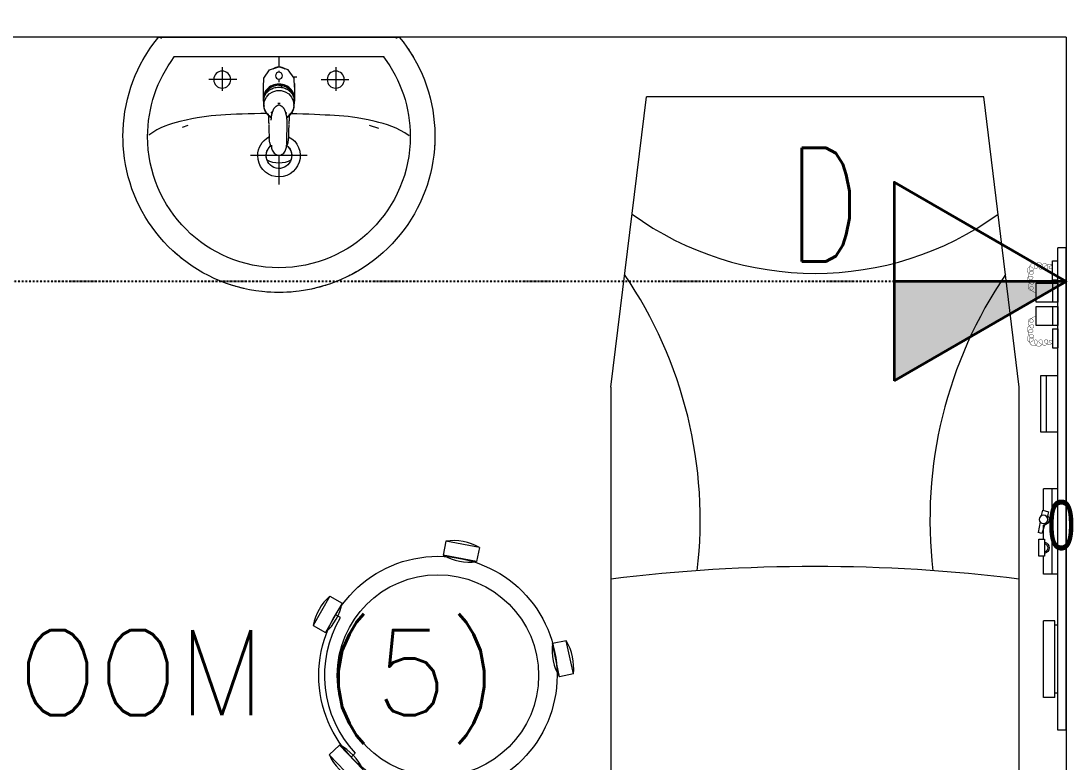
# Model space of a CAD drawing. Header units: inches. Extents: x -12418 to 57169, y -29325 to 19878.
# Drawn here: x 22007 to 23854, y -11335 to -10029 of the extents above; entities that cross this region are included whole.
import ezdxf

# ---------------------------------------------------------------- set-up
doc = ezdxf.new("R2010")
doc.units = ezdxf.units.IN
doc.header["$LTSCALE"] = 25
doc.header["$MEASUREMENT"] = 0
doc.linetypes.add('DASHDOT', pattern=[25.4, 12.7, -6.35, 0, -6.35])
doc.layers.get('0').update_dxf_attribs({"color": 8})
doc.layers.get('Defpoints').update_dxf_attribs({"color": 8})
for name, color, linetype, lineweight in [('00-Ground Floor$0$72_EGR_BASE_TEXT', 252, 'Continuous', 5), ('00-Ground Floor$0$72_EGR_EQP_TAG', 142, 'Continuous', 5), ('00-Ground Floor$0$LOADING', 253, 'Continuous', 5), ('00-Ground Floor$0$P-SANR-FIXT', 6, 'Continuous', 18), ('00-Ground Floor$0$P-SANR-FIXT-1', 6, 'Continuous', 13), ('00-Ground Floor$0$Walls', 251, 'Continuous', 5), ('E-LITE-CLNG-CNDT', 6, 'DASHDOT', 35), ('T-DATA-CLNG-COND', 51, 'DASHDOT', 25), ('T-DATA-DEVC-TYPE', 2, 'Continuous', 25), ('T-DATA-DIM', 251, 'DASHDOT', 25), ('T-DATA-DIM @ 100', 251, 'DASHDOT', 25), ('T-DATA-WALL @ 100', 33, 'Continuous', 35)]:
    doc.layers.add(name, color=color, linetype=linetype, lineweight=lineweight)
doc.styles.add('00-Ground Floor$0$SIMPLEX', font='SIMPLEX.shx', dxfattribs={"height": 150})
doc.styles.add('00-Ground Floor$0$X3G_ENTITY_257CFD', font='swisscl.ttf', dxfattribs={"height": 200})
doc.styles.add('DC_Simplex', font='SIMPLEX.shx', dxfattribs={"width": 0.7})
doc.dimstyles.new('DevCad-MM', dxfattribs={"dimscale": 0.01, "dimtxt": 2, "dimasz": 2, "dimexe": 1, "dimexo": 1, "dimgap": 0.6, "dimtad": 1, "dimdec": 0, "dimrnd": 10, "dimzin": 1, "dimdsep": 46, "dimtxsty": 'DC_Simplex', "dimblk1": 'OBLIQUE', "dimblk2": 'OBLIQUE', "dimsah": 1, "dimcen": 3, "dimclrd": 256, "dimclre": 256, "dimclrt": 45, "dimadec": 0, "dimazin": 0, "dimtfac": 1, "dimtdec": 0, "dimtix": 1, "dimtmove": 2, "dimatfit": 2, "dimldrblk": 'OBLIQUE', "dimfxl": 1, "dimtolj": 1, "dimtzin": 0, "dimarcsym": 0})

# ---------------------------------------------------------------- blocks, each defined once
blk = doc.blocks.new('00-Ground Floor$0$ME19011A-P')
for p, q in [((-0.425, 0), (0.425, 0)), ((-0.425, 0), (-0.425, -0.015)), ((0.425, 0), (0.425, -0.015)), ((-0.425, -0.015), (0.425, -0.015)), ((-0.36, -0.015), (-0.36, -0.0198)), ((-0.24, -0.015), (-0.24, -0.0198)), ((-0.15, -0.015), (-0.15, -0.04)), ((0, -0.015), (0, -0.04)), ((0.1, -0.015), (0.1, -0.045)), ((0.2, -0.045), (0.2, -0.015)), ((0.2818, -0.015), (0.2484, -0.015)), ((0.2484, -0.0243), (0.2484, -0.015)), ((0.2818, -0.0243), (0.2818, -0.015)), ((0.3211, -0.015), (0.2877, -0.015)), ((0.2877, -0.015), (0.2877, -0.0531)), ((0.3211, -0.0531), (0.3211, -0.015)), ((0.3623, -0.015), (0.3289, -0.015)), ((0.3289, -0.015), (0.3289, -0.0531)), ((0.3623, -0.0531), (0.3623, -0.015)), ((0.3682, -0.0243), (0.3682, -0.015)), ((0.3682, -0.015), (0.4016, -0.015)), ((0.4016, -0.0243), (0.4016, -0.015)), ((-0.3675, -0.0198), (-0.2325, -0.0198)), ((-0.3675, -0.0198), (-0.3675, -0.0399)), ((-0.2325, -0.0198), (-0.2325, -0.0399)), ((-0.15, -0.025), (0, -0.025)), ((-0.0402, -0.0312), (-0.0496, -0.0337)), ((-0.0376, -0.0409), (-0.0402, -0.0312)), ((0.1, -0.035), (0.2, -0.035)), ((0.2818, -0.0243), (0.2484, -0.0243)), ((0.3211, -0.0243), (0.2877, -0.0243)), ((0.3623, -0.0243), (0.3289, -0.0243)), ((0.3682, -0.0243), (0.4016, -0.0243)), ((-0.3675, -0.0399), (-0.2325, -0.0399)), ((-0.15, -0.04), (-0.1187, -0.04)), ((-0.0887, -0.04), (-0.0637, -0.04)), ((-0.0606, -0.0371), (-0.0787, -0.0432)), ((-0.0787, -0.0432), (-0.077, -0.0497)), ((-0.0582, -0.046), (-0.077, -0.0497)), ((-0.047, -0.0434), (-0.0376, -0.0409)), ((-0.0379, -0.04), (0, -0.04)), ((0.1, -0.045), (0.2, -0.045)), ((0.2877, -0.0531), (0.3211, -0.0531)), ((0.3289, -0.0531), (0.3623, -0.0531))]:
    blk.add_line(p, q)
at = {"color": 8, "const_width": 0.000601}
for points in [[(0.3044, -0.0531, -0.184574), (0.2977, -0.0636, -1.44364), (0.2961, -0.0581, -0.837915), (0.2969, -0.0664, -0.30536), (0.2839, -0.062, -1.584726), (0.2894, -0.0609, -0.253153), (0.2827, -0.0684, -0.874198), (0.2775, -0.0585, -0.915253), (0.2791, -0.0658, -0.223821), (0.2683, -0.0644, -1.703343), (0.272, -0.0597, -0.588962), (0.2621, -0.068, -0.717795), (0.2625, -0.0581, -0.983104), (0.2645, -0.0644, -0.326362), (0.2534, -0.0609, -0.758716), (0.2609, -0.0514, -0.906186), (0.2593, -0.0565, -0.189488), (0.2526, -0.0522, -0.7948), (0.2613, -0.0423, -1.223996), (0.2574, -0.047, -0.072149), (0.2534, -0.0403, -0.645886), (0.2609, -0.0324, -1.366917), (0.2574, -0.0371, -0.078415), (0.2542, -0.0308, -0.723006), (0.2613, -0.0256, -1.105484), (0.2582, -0.0292, -0.221197), (0.2566, -0.0243, -0.221197)], [(0.3456, -0.0531, 0.184574), (0.3523, -0.0636, 1.44364), (0.3539, -0.0581, 0.837915), (0.3531, -0.0664, 0.30536), (0.3661, -0.062, 1.584726), (0.3606, -0.0609, 0.253153), (0.3673, -0.0684, 0.874198), (0.3725, -0.0585, 0.915253), (0.3709, -0.0658, 0.223821), (0.3817, -0.0644, 1.703343), (0.378, -0.0597, 0.588962), (0.3879, -0.068, 0.717795), (0.3875, -0.0581, 0.983104), (0.3855, -0.0644, 0.326362), (0.3966, -0.0609, 0.758716), (0.3891, -0.0514, 0.906186), (0.3907, -0.0565, 0.189488), (0.3974, -0.0522, 0.7948), (0.3887, -0.0423, 1.223996), (0.3926, -0.047, 0.072149), (0.3966, -0.0403, 0.645886), (0.3891, -0.0324, 1.366917), (0.3926, -0.0371, 0.078415), (0.3958, -0.0308, 0.723006), (0.3887, -0.0256, 1.105484), (0.3918, -0.0292, 0.221197), (0.3934, -0.0243, 0.221197)]]:
    blk.add_lwpolyline(points, format="xyb", dxfattribs=at)
blk.add_lwpolyline([(-0.1187, -0.0482), (-0.0887, -0.0482), (-0.0887, -0.0382), (-0.1187, -0.0382)], close=True)
blk.add_circle((-0.0537, -0.04), 0.0075)
for centre, radius, start, end in [((-0.1037, -0.04), 0.01, 10.4593, 169.5407), ((-0.1037, -0.04), 0.0075, 14.0075, 165.9925), ((-0.0537, -0.04), 0.01, 45, 180)]:
    blk.add_arc(centre, radius, start, end)
blk = doc.blocks.new('00-Ground Floor$0$M.44.57.64')
at = {"layer": '00-Ground Floor$0$LOADING', "xscale": 1000.000000000002, "yscale": 1000.000000000002, "zscale": 1000.000000000002, "rotation": 225.9999036123427}
blk.add_blockref('00-Ground Floor$0$ME19011A-P', (-80806.9, 16720.7), dxfattribs=at)
blk = doc.blocks.new('00-Ground Floor$0$HF10037B-P')
at = {"layer": '00-Ground Floor$0$LOADING'}
for p, q in [((0.2459, 0.134), (0.1859, 0.134)), ((0.1859, 0.134), (0.1859, 0.109)), ((0.2459, 0.134), (0.2459, 0.109)), ((0.2459, 0.109), (0.1859, 0.109)), ((0, 0), (-0.0142, -0.0583)), ((0, 0), (0.0243, -0.0059)), ((0.0243, -0.0059), (0.01, -0.0642)), ((0.4071, -0.0094), (0.431, -0.0018)), ((0.4071, -0.0094), (0.4255, -0.0665)), ((0.431, -0.0018), (0.4493, -0.0589)), ((0.4069, -0.0417), (0.4165, -0.0387)), ((-0.0142, -0.0583), (0.01, -0.0642)), ((0.4255, -0.0665), (0.4493, -0.0589)), ((0.0524, -0.2725), (0.0674, -0.2525)), ((0.0674, -0.2525), (0.1154, -0.2885)), ((0.3125, -0.2897), (0.362, -0.2558)), ((0.3761, -0.2764), (0.362, -0.2558)), ((0.0524, -0.2725), (0.1004, -0.3085)), ((0.3266, -0.3103), (0.3761, -0.2764)), ((0.3267, -0.268), (0.3323, -0.2763)), ((0.1004, -0.3085), (0.1154, -0.2885)), ((0.3266, -0.3103), (0.3125, -0.2897))]:
    blk.add_line(p, q, dxfattribs=at)
for radius in [0.21, 0.1775]:
    blk.add_circle((0.2161, -0.1014), radius, dxfattribs=at)
for centre, radius, start, end in [((0.2159, 0.0465), 0.0925, 71.0754, 108.9246), ((0.2159, 0.1965), 0.0925, 251.0754, 288.9246), ((0.0779, -0.0499), 0.0925, 147.3419, 185.1912), ((-0.0678, -0.0143), 0.0925, 327.3419, 5.1912), ((0.4996, -0.0113), 0.0925, 178.8412, 216.6904), ((0.3568, -0.057), 0.0925, 358.8412, 36.6904), ((0.2161, -0.1014), 0.2, 303.6037, 17.3657), ((0.0389, -0.3404), 0.0925, 34.1875, 72.0368), ((0.3867, -0.3449), 0.0925, 105.5121, 143.3614), ((0.1289, -0.2205), 0.0925, 214.1875, 252.0368), ((0.3019, -0.2212), 0.0925, 285.5121, 323.3614)]:
    blk.add_arc(centre, radius, start, end, dxfattribs=at)
blk = doc.blocks.new('00-Ground Floor$0$HF13902-P')
at = {"color": 8}
for centre, radius, start, end in [((0, 1.0679), 0.5515, 234.1788, 305.8212), ((-0.9704, 0.0819), 0.7679, 353.3222, 34.2669), ((0.9704, 0.0819), 0.7679, 145.7331, 186.6778), ((0, -2.9071), 2.9071, 82.8865, 97.1135)]:
    blk.add_arc(centre, radius, start, end, dxfattribs=at)
at = {"layer": '00-Ground Floor$0$LOADING'}
for p, q in [((-0.36, 0.3161), (-0.2975, 0.8276)), ((0.2975, 0.8276), (-0.2975, 0.8276)), ((0.36, 0.3161), (0.2975, 0.8276)), ((-0.36, 0.3161), (-0.36, -0.6824)), ((0.36, -0.6824), (0.36, 0.3161))]:
    blk.add_line(p, q, dxfattribs=at)
blk = doc.blocks.new('00-Ground Floor$0$FP_138-161_A_00_GFL_-0_080_Einreichung_Grundrisse_100')
at = {"layer": '00-Ground Floor$0$P-SANR-FIXT'}
blk.add_line((-0.0044, -0.0019), (-0.0045, -0.0021), dxfattribs=at)
at = {"layer": '00-Ground Floor$0$P-SANR-FIXT', "flags": 128}
blk.add_lwpolyline([(-0.0057, -0.0037), (-0.0058, -0.0039), (-0.006, -0.004)], dxfattribs=at)
blk = doc.blocks.new('00-Ground Floor$0$FP_139-161_A_00_GFL_-0_080_Einreichung_Grundrisse_100')
at = {"layer": '00-Ground Floor$0$P-SANR-FIXT'}
blk.add_line((0.0045, -0.0022), (0.0044, -0.002), dxfattribs=at)
at = {"layer": '00-Ground Floor$0$P-SANR-FIXT', "flags": 128}
blk.add_lwpolyline([(0.006, -0.004), (0.0059, -0.0039), (0.0057, -0.0038)], dxfattribs=at)
blk = doc.blocks.new('00-Ground Floor$0$IS_Ceraplus_B8204_BIM_BG _1_ - B8204AA - CERAPLUS single lever basin mixer with pop-up waste-V137-161_A_00_GFL_-0_080_Einreichung_Grundrisse_100')
at = {"layer": '00-Ground Floor$0$P-SANR-FIXT-1'}
h = blk.add_hatch(dxfattribs=at)
h.set_pattern_fill('FP_26', color=256, style=0, pattern_type=2)
h.set_pattern_definition([(225, (0.009, 0), (0.010607, -0.010607), []), (315, (0.009, 0), (0.010607, 0.010607), [])])
h.paths.add_polyline_path([(0.0056, -0.002), (0.0058, -0.0024), (0.0058, -0.0021)])
h.paths.add_polyline_path([(0.007, -0.0039), (0.0088, -0.0045), (0.0084, -0.0043)])
at = {"layer": '00-Ground Floor$0$LOADING'}
for p, q in [((-0.028, 0), (-0.028, -0.0281)), ((0.028, -0.0281), (0.028, 0)), ((-0.0274, -0.0337), (-0.0271, -0.0392)), ((-0.0262, -0.0282), (-0.0263, -0.0287)), ((0.0263, -0.0287), (0.0262, -0.0282)), ((0.0262, -0.0293), (0.0263, -0.0287)), ((0.0271, -0.0392), (0.0274, -0.0337)), ((-0.0137, -0.0512), (-0.0129, -0.0517)), ((0.0124, -0.052), (0.0133, -0.0515)), ((0.0185, -0.0618), (0.019, -0.0539)), ((0.019, -0.0539), (0.0188, -0.0561)), ((0.014, -0.0647), (0.0133, -0.1077))]:
    blk.add_line(p, q, dxfattribs=at)
at = {"layer": '00-Ground Floor$0$LOADING', "flags": 128}
for points in [[(-0.0272, -0.0069), (-0.0266, 0.009), (-0.0165, 0.0236), (0, 0.0291)], [(0.0272, -0.0069), (0.0266, 0.009), (0.0165, 0.0236), (0, 0.0291)], [(-0.0176, -0.0568), (-0.0224, -0.0513), (-0.0254, -0.0448), (-0.0264, -0.0376), (-0.0253, -0.0305), (-0.0222, -0.024), (-0.0172, -0.0186), (-0.0109, -0.0147), (-0.0037, -0.0127), (0.0037, -0.0127), (0.0109, -0.0147), (0.0172, -0.0186), (0.0222, -0.024), (0.0253, -0.0305), (0.0264, -0.0376), (0.0254, -0.0448), (0.0224, -0.0513), (0.0176, -0.0568)], [(-0.0271, -0.0393), (-0.027, -0.0403), (-0.0269, -0.0414), (-0.0267, -0.0424), (-0.0265, -0.0434), (-0.0262, -0.0444), (-0.0259, -0.0454), (-0.0255, -0.0464), (-0.0252, -0.0474), (-0.0247, -0.0484), (-0.0243, -0.0493), (-0.0238, -0.0502), (-0.0232, -0.0511), (-0.0226, -0.052), (-0.022, -0.0529), (-0.0214, -0.0537), (-0.0207, -0.0545), (-0.0199, -0.0553), (-0.0192, -0.0561), (-0.0184, -0.0568), (-0.0176, -0.0575), (-0.0173, -0.0577)], [(-0.019, -0.0539), (-0.0185, -0.0615), (-0.0185, -0.0618)], [(0.0173, -0.0577), (0.0181, -0.057), (0.0189, -0.0563), (0.0197, -0.0556), (0.0204, -0.0548), (0.0211, -0.054), (0.0218, -0.0532), (0.0224, -0.0523), (0.023, -0.0514), (0.0236, -0.0505), (0.0241, -0.0496), (0.0246, -0.0487), (0.025, -0.0477), (0.0254, -0.0467), (0.0258, -0.0458), (0.0261, -0.0448), (0.0264, -0.0437), (0.0266, -0.0427), (0.0268, -0.0417), (0.027, -0.0407), (0.0271, -0.0396), (0.0271, -0.0393)], [(-0.0181, -0.0728), (-0.0177, -0.083), (-0.0172, -0.0938)], [(-0.0162, -0.0579), (-0.0156, -0.058), (-0.0151, -0.0581), (-0.0146, -0.0583), (-0.0142, -0.0586), (-0.0139, -0.0588), (-0.0138, -0.0591)], [(-0.0138, -0.0591), (-0.0139, -0.0612), (-0.014, -0.0633)], [(0.0138, -0.0591), (0.0139, -0.0588), (0.0142, -0.0586), (0.0146, -0.0583), (0.0151, -0.0581), (0.0156, -0.058), (0.0162, -0.0579)], [(0.014, -0.0633), (0.0139, -0.0612), (0.0138, -0.0591)], [(0.0171, -0.0578), (0.0174, -0.0575), (0.0176, -0.0568)], [(0.0172, -0.0938), (0.0177, -0.083), (0.0181, -0.0728)], [(0.0184, -0.0651), (0.0184, -0.0652), (0.0184, -0.0652), (0.0184, -0.0652), (0.0184, -0.0654), (0.0184, -0.0655)], [(-0.0129, -0.1142), (-0.0124, -0.1161), (-0.0118, -0.1179), (-0.0109, -0.1197), (-0.0098, -0.1214), (-0.0084, -0.123), (-0.0067, -0.1244), (-0.0047, -0.1255), (-0.0025, -0.1263), (0, -0.1266)], [(0, -0.1266), (0.0025, -0.1263), (0.0047, -0.1255), (0.0067, -0.1244), (0.0084, -0.123), (0.0098, -0.1214), (0.0109, -0.1197), (0.0118, -0.1179), (0.0124, -0.1161), (0.0129, -0.1142)]]:
    blk.add_lwpolyline(points, dxfattribs=at)
at = {"layer": '00-Ground Floor$0$LOADING'}
for centre, radius, start, end in [((0, 0.0135), 0.00603, 0, 180), ((0, 0.0135), 0.00603, 180, 0), ((-0.009, 0), 0.005, 300, 315), ((0.009, 0), 0.005, 225, 240)]:
    blk.add_arc(centre, radius, start, end, dxfattribs=at)
for centre, major_axis, start_param, end_param in [((0, -0.0281), (-0.028, 0), 4.712389, 6.47291), ((0, -0.0287), (0.0267, 0), 1.570796, 3.036556), ((0, -0.0287), (0.0263, 0), 2.625648, 2.791756), ((0, -0.0287), (-0.0263, 0), 4.712389, 5.759587), ((0, -0.0281), (0.028, 0), 6.093357, 7.853982), ((0, -0.0287), (0.0267, 0), 0.105099, 1.570796), ((0, -0.0287), (0.0262, 0), 0.523599, 1.570796), ((0, -0.0287), (0.0262, 0), 0.349919, 0.515945), ((0, -0.0321), (0.0275, 0), 3.141823, 3.202701), ((0, -0.0321), (0.0275, 0), 3.239313, 3.439417), ((0, -0.0281), (0.028, 0), 3.371221, 3.483334), ((0, -0.0287), (0.0267, 0), 6.059374, 6.108652), ((0, -0.0321), (0.0275, 0), 5.985527, 6.185455), ((0, -0.0281), (0.028, 0), 5.94107, 6.05344), ((0, -0.0321), (0.0275, 0), 6.222066, 6.282955), ((0, -0.0312), (0.0248, 0), 4.111947, 4.191073), ((0, -0.0281), (0.028, 0), 4.202431, 4.259552), ((0, -0.0287), (0.0263, 0), 4.169225, 4.2325), ((0, -0.0281), (0.028, 0), 5.172057, 5.222265)]:
    blk.add_ellipse(centre, major_axis=major_axis, ratio=0.961262, start_param=start_param, end_param=end_param, dxfattribs=at)
for points, knots in [([(-0.0215, -0.0162), (-0.0216, -0.0163), (-0.0219, -0.0167), (-0.0227, -0.0177), (-0.0238, -0.0192), (-0.0249, -0.0211), (-0.0258, -0.0231), (-0.0266, -0.0253), (-0.0273, -0.0282), (-0.0275, -0.0305), (-0.0275, -0.0321)], [0.7859035, 0.7859035, 0.7859035, 0.7859035, 0.7916667, 0.8055556, 0.8333333, 0.8611111, 0.8888889, 0.9166667, 0.9444444, 1, 1, 1, 1]), ([(0.021, -0.0157), (0.0208, -0.0154), (0.0203, -0.0149), (0.0192, -0.0139), (0.0177, -0.0127), (0.0161, -0.0117), (0.0148, -0.0109), (0.0138, -0.0104), (0.0127, -0.0099), (0.0113, -0.0093), (0.0087, -0.0084), (0.0048, -0.0075), (0, -0.0071), (-0.0048, -0.0075), (-0.0087, -0.0084), (-0.0113, -0.0093), (-0.0127, -0.0099), (-0.0138, -0.0104), (-0.0148, -0.0109), (-0.0161, -0.0117), (-0.0177, -0.0127), (-0.0191, -0.0139), (-0.0202, -0.0149), (-0.0208, -0.0154), (-0.021, -0.0157)], [0.2222222, 0.2222222, 0.2222222, 0.2222222, 0.2361111, 0.25, 0.2777778, 0.3055556, 0.3194444, 0.3333333, 0.3472222, 0.3611111, 0.3888889, 0.4444444, 0.5, 0.5555556, 0.6111111, 0.6388889, 0.6527778, 0.6666667, 0.6805556, 0.6944444, 0.7222222, 0.75, 0.7638889, 0.7777778, 0.7777778, 0.7777778, 0.7777778]), ([(0.0275, -0.0321), (0.0275, -0.0305), (0.0273, -0.0282), (0.0266, -0.0253), (0.0258, -0.0231), (0.0249, -0.0211), (0.0238, -0.0192), (0.0227, -0.0177), (0.0219, -0.0167), (0.0216, -0.0163), (0.0215, -0.0162)], [0, 0, 0, 0, 0.0555556, 0.0833333, 0.1111111, 0.1388889, 0.1666667, 0.1944444, 0.2083333, 0.2142181, 0.2142181, 0.2142181, 0.2142181]), ([(0, -0.0357), (-0.0006, -0.0357), (-0.0013, -0.0357), (-0.002, -0.0357), (-0.0022, -0.0357)], [0, 0, 0, 0, 0.1, 0.1298359, 0.1298359, 0.1298359, 0.1298359]), ([(0.0022, -0.0357), (0.002, -0.0357), (0.0013, -0.0357), (0.0006, -0.0357), (0, -0.0357)], [0.8701578, 0.8701578, 0.8701578, 0.8701578, 0.9, 1, 1, 1, 1]), ([(-0.0188, -0.0538), (-0.0188, -0.0547), (-0.0186, -0.0582), (-0.0185, -0.0619), (-0.0184, -0.0646)], [0.6724021, 0.6724021, 0.6724021, 0.6724021, 0.75, 1, 1, 1, 1]), ([(0, -0.0378), (-0.0005, -0.038), (-0.0012, -0.0384), (-0.0021, -0.0389), (-0.0028, -0.0393), (-0.0035, -0.0397), (-0.0042, -0.04), (-0.0049, -0.0405), (-0.0055, -0.0409), (-0.0061, -0.0414), (-0.0067, -0.0419), (-0.0072, -0.0424), (-0.0078, -0.0429), (-0.0083, -0.0435), (-0.0088, -0.0441), (-0.0092, -0.0446), (-0.0096, -0.0452), (-0.01, -0.0459), (-0.0103, -0.0466), (-0.0105, -0.0472), (-0.0107, -0.0477), (-0.0108, -0.0481), (-0.0109, -0.0484), (-0.0111, -0.0489), (-0.0114, -0.0497), (-0.0118, -0.0509), (-0.0122, -0.0521), (-0.0124, -0.053), (-0.0126, -0.0537), (-0.0128, -0.0544), (-0.0129, -0.0552), (-0.0131, -0.0559), (-0.0132, -0.0566), (-0.0134, -0.0572), (-0.0136, -0.0581), (-0.0137, -0.0587), (-0.0138, -0.0591)], [0, 0, 0, 0, 0.055556, 0.083333, 0.111111, 0.138889, 0.166667, 0.194444, 0.222222, 0.25, 0.277778, 0.305556, 0.333333, 0.361111, 0.388889, 0.416667, 0.444444, 0.472222, 0.5, 0.527778, 0.541667, 0.555556, 0.569444, 0.583333, 0.611111, 0.666667, 0.722222, 0.75, 0.777778, 0.805556, 0.833333, 0.861111, 0.888889, 0.916667, 0.944444, 1, 1, 1, 1]), ([(0.0138, -0.0591), (0.0137, -0.0587), (0.0136, -0.0581), (0.0134, -0.0572), (0.0132, -0.0566), (0.0131, -0.0559), (0.0129, -0.0552), (0.0128, -0.0544), (0.0126, -0.0537), (0.0124, -0.053), (0.0122, -0.0521), (0.0118, -0.0509), (0.0114, -0.0497), (0.0111, -0.0489), (0.0109, -0.0484), (0.0108, -0.0481), (0.0107, -0.0477), (0.0105, -0.0472), (0.0103, -0.0466), (0.01, -0.0459), (0.0096, -0.0452), (0.0092, -0.0446), (0.0088, -0.0441), (0.0083, -0.0435), (0.0078, -0.0429), (0.0072, -0.0424), (0.0067, -0.0419), (0.0061, -0.0414), (0.0055, -0.0409), (0.0049, -0.0405), (0.0042, -0.04), (0.0035, -0.0397), (0.0028, -0.0393), (0.0021, -0.0389), (0.0012, -0.0384), (0.0005, -0.038), (0, -0.0378)], [0, 0, 0, 0, 0.055556, 0.083333, 0.111111, 0.138889, 0.166667, 0.194444, 0.222222, 0.25, 0.277778, 0.333333, 0.388889, 0.416667, 0.430556, 0.444444, 0.458333, 0.472222, 0.5, 0.527778, 0.555556, 0.583333, 0.611111, 0.638889, 0.666667, 0.694444, 0.722222, 0.75, 0.777778, 0.805556, 0.833333, 0.861111, 0.888889, 0.916667, 0.944444, 1, 1, 1, 1]), ([(0.0184, -0.0646), (0.0185, -0.0619), (0.0186, -0.0582), (0.0188, -0.0547), (0.0188, -0.0538)], [0, 0, 0, 0, 0.25, 0.3275586, 0.3275586, 0.3275586, 0.3275586]), ([(-0.0162, -0.0579), (-0.0162, -0.0578), (-0.0163, -0.0578), (-0.0165, -0.0577), (-0.0166, -0.0575), (-0.0167, -0.0574), (-0.0169, -0.0573), (-0.017, -0.0572), (-0.0172, -0.0571), (-0.0173, -0.057), (-0.0175, -0.0569), (-0.0176, -0.0568)], [0, 0, 0, 0, 0.1, 0.2, 0.3, 0.4, 0.5, 0.6, 0.7, 0.8, 1, 1, 1, 1]), ([(-0.0148, -0.0587), (-0.015, -0.0586), (-0.0159, -0.0583), (-0.0167, -0.058), (-0.0172, -0.0578)], [0.8, 0.8, 0.8, 0.8, 0.85, 1, 1, 1, 1]), ([(0.0141, -0.0613), (0.0141, -0.0611), (0.0143, -0.0608), (0.0145, -0.0604), (0.0148, -0.06), (0.0151, -0.0596), (0.0153, -0.0594), (0.0155, -0.0592), (0.0156, -0.059), (0.0158, -0.0588), (0.016, -0.0587), (0.0163, -0.0585), (0.0165, -0.0583), (0.0166, -0.0582)], [0.3333333, 0.3333333, 0.3333333, 0.3333333, 0.4166667, 0.5, 0.5833333, 0.6666667, 0.7083333, 0.75, 0.7916667, 0.8333333, 0.875, 0.9166667, 1, 1, 1, 1]), ([(0.0176, -0.0568), (0.0175, -0.0569), (0.0173, -0.057), (0.0172, -0.0571), (0.017, -0.0572), (0.0169, -0.0573), (0.0167, -0.0574), (0.0166, -0.0575), (0.0165, -0.0577), (0.0163, -0.0578), (0.0162, -0.0578), (0.0162, -0.0579)], [0, 0, 0, 0, 0.2, 0.3, 0.4, 0.5, 0.6, 0.7, 0.8, 0.9, 1, 1, 1, 1]), ([(-0.0131, -0.1116), (-0.0132, -0.1115), (-0.0135, -0.1109), (-0.0141, -0.1099), (-0.0147, -0.1086), (-0.0153, -0.1072), (-0.0159, -0.1053), (-0.0167, -0.1021), (-0.0171, -0.0992), (-0.0171, -0.0973)], [0.4856715, 0.4856715, 0.4856715, 0.4856715, 0.5, 0.55, 0.6, 0.65, 0.7, 0.8, 1, 1, 1, 1]), ([(-0.0132, -0.1091), (-0.0132, -0.1096), (-0.0132, -0.1103), (-0.0132, -0.1111), (-0.0132, -0.1115), (-0.0132, -0.1118), (-0.0131, -0.1122), (-0.0131, -0.1125), (-0.0131, -0.1128), (-0.0131, -0.1131), (-0.013, -0.1134), (-0.013, -0.1138), (-0.0129, -0.1141), (-0.0129, -0.1142)], [0.2, 0.2, 0.2, 0.2, 0.4, 0.5, 0.55, 0.6, 0.65, 0.7, 0.75, 0.8, 0.85, 0.9, 1, 1, 1, 1]), ([(0.0129, -0.1142), (0.0129, -0.1141), (0.013, -0.1138), (0.013, -0.1134), (0.0131, -0.1131), (0.0131, -0.1128), (0.0131, -0.1125), (0.0131, -0.1122), (0.0132, -0.1118), (0.0132, -0.1115), (0.0132, -0.1111), (0.0132, -0.1103), (0.0132, -0.1096), (0.0132, -0.1091)], [0, 0, 0, 0, 0.1, 0.15, 0.2, 0.25, 0.3, 0.35, 0.4, 0.45, 0.5, 0.6, 0.8, 0.8, 0.8, 0.8]), ([(0.0131, -0.1116), (0.0133, -0.1113), (0.0137, -0.1106), (0.0142, -0.1096), (0.0147, -0.1084), (0.0153, -0.1072), (0.0159, -0.1053), (0.0167, -0.1021), (0.0171, -0.0992), (0.0171, -0.0973)], [-0.5143371, -0.5143371, -0.5143371, -0.5143371, -0.475, -0.4375, -0.4, -0.35, -0.3, -0.2, 0, 0, 0, 0])]:
    blk.add_open_spline(points, degree=3, knots=knots, dxfattribs=at)
for points in [[(-0.0184, -0.0646), (-0.0183, -0.0659), (-0.0182, -0.0684), (-0.0181, -0.0709), (-0.0181, -0.0721)], [(-0.0172, -0.0578), (-0.0171, -0.0578), (-0.0169, -0.058), (-0.0167, -0.0581), (-0.0166, -0.0582)], [(-0.0162, -0.0579), (-0.0162, -0.0579), (-0.0164, -0.0581), (-0.0165, -0.0582), (-0.0166, -0.0583), (-0.0166, -0.0582), (-0.0166, -0.0582)], [(-0.0166, -0.0582), (-0.0163, -0.0585), (-0.0156, -0.059), (-0.0148, -0.0599), (-0.0142, -0.0609), (-0.0139, -0.0617), (-0.0138, -0.0621)], [(-0.014, -0.0633), (-0.014, -0.0633), (-0.014, -0.0633), (-0.014, -0.0633)], [(-0.014, -0.0646), (-0.014, -0.0644), (-0.014, -0.064), (-0.014, -0.0635), (-0.014, -0.0633)], [(0.014, -0.0633), (0.014, -0.0633), (0.014, -0.0633), (0.014, -0.0633)], [(0.014, -0.0633), (0.014, -0.0635), (0.014, -0.064), (0.014, -0.0644), (0.014, -0.0647)], [(0.0172, -0.0578), (0.0168, -0.0579), (0.0158, -0.0583), (0.0147, -0.0587), (0.0141, -0.059)], [(0.0166, -0.0582), (0.0166, -0.0582), (0.0166, -0.0583), (0.0165, -0.0582), (0.0164, -0.0581), (0.0162, -0.0579), (0.0162, -0.0579)], [(0.0166, -0.0582), (0.0167, -0.0582), (0.0168, -0.0581), (0.0169, -0.058), (0.0169, -0.058)], [(0.0169, -0.058), (0.017, -0.0579), (0.0171, -0.0579), (0.0171, -0.0578)], [(0.0181, -0.0721), (0.0181, -0.0709), (0.0182, -0.0684), (0.0183, -0.0659), (0.0184, -0.0646)], [(-0.0172, -0.0938), (-0.0172, -0.0944), (-0.0172, -0.0956), (-0.0171, -0.0967), (-0.0171, -0.0973)], [(0.0171, -0.0973), (0.0171, -0.0967), (0.0172, -0.0956), (0.0172, -0.0944), (0.0172, -0.0938)]]:
    blk.add_open_spline(points, degree=3, dxfattribs=at)
for name in ['00-Ground Floor$0$FP_138-161_A_00_GFL_-0_080_Einreichung_Grundrisse_100', '00-Ground Floor$0$FP_139-161_A_00_GFL_-0_080_Einreichung_Grundrisse_100']:
    blk.add_blockref(name, (0, 0), dxfattribs=at)
blk = doc.blocks.new('00-Ground Floor$0$_100_WB_KER_REN_55x45x18 - _100_WB_KER_REN_55x45x18-V63-161_A_00_GFL_-0_080_Einreichung_Grundrisse_100')
at = {"layer": '00-Ground Floor$0$LOADING'}
for p, q in [((-0.2075, 0.225), (-0.2075, 0.2227)), ((0.2074, 0.225), (-0.2074, 0.225)), ((0.2075, 0.2227), (0.2075, 0.225)), ((-0.1855, 0.1899), (0.1855, 0.1899)), ((0, 0.1899), (0, 0.1724)), ((-0.1, 0.172), (-0.1, 0.1303)), ((0.1, 0.172), (0.1, 0.1303)), ((-0.0744, 0.15), (-0.1234, 0.15)), ((-0.0259, 0.155), (-0.0315, 0.155)), ((0, 0.1656), (0, 0.1628)), ((0, 0.1509), (0, 0.1454)), ((0.026, 0.155), (0.0248, 0.155)), ((0.0744, 0.15), (0.1234, 0.15)), ((0, 0.1422), (0, 0.1399)), ((-0.1763, 0.0637), (-0.1598, 0.0692)), ((0.1605, 0.0691), (0.1707, 0.0656)), ((-0.05, 0.0161), (0.05, 0.0161)), ((0, 0.0168), (0, -0.0348))]:
    blk.add_line(p, q, dxfattribs=at)
at = {"layer": '00-Ground Floor$0$LOADING', "flags": 128}
for points in [[(-0.2121, 0.225), (-0.219, 0.2164), (-0.2254, 0.2075), (-0.2316, 0.1983), (-0.2373, 0.189), (-0.2427, 0.1794), (-0.2476, 0.1696), (-0.2522, 0.1596), (-0.2564, 0.1494), (-0.2602, 0.1391), (-0.2635, 0.1286), (-0.2665, 0.118), (-0.269, 0.1073), (-0.271, 0.0965), (-0.2727, 0.0856), (-0.2739, 0.0747), (-0.2747, 0.0637), (-0.275, 0.0527), (-0.275, 0.05)], [(0.275, 0.05), (0.2748, 0.061), (0.2741, 0.072), (0.273, 0.0829), (0.2715, 0.0938), (0.2695, 0.1046), (0.2671, 0.1154), (0.2643, 0.126), (0.261, 0.1365), (0.2574, 0.1469), (0.2533, 0.1571), (0.2488, 0.1671), (0.2439, 0.177), (0.2387, 0.1866), (0.233, 0.1961), (0.227, 0.2053), (0.2206, 0.2142), (0.2138, 0.2229), (0.2121, 0.225)], [(-0.275, 0.05), (-0.2748, 0.039), (-0.2741, 0.028), (-0.273, 0.0171), (-0.2715, 0.0062), (-0.2695, -0.0046), (-0.2671, -0.0154), (-0.2643, -0.026), (-0.261, -0.0365), (-0.2574, -0.0469), (-0.2533, -0.0571), (-0.2488, -0.0671), (-0.2439, -0.077), (-0.2387, -0.0866), (-0.233, -0.0961), (-0.227, -0.1053), (-0.2206, -0.1142), (-0.2138, -0.1229), (-0.2067, -0.1313), (-0.1993, -0.1395), (-0.1916, -0.1473), (-0.1836, -0.1548), (-0.1752, -0.162), (-0.1666, -0.1688), (-0.1577, -0.1753), (-0.1486, -0.1814), (-0.1392, -0.1872), (-0.1296, -0.1925), (-0.1198, -0.1975), (-0.1098, -0.2021), (-0.0996, -0.2063), (-0.0893, -0.2101), (-0.0788, -0.2135), (-0.0682, -0.2164), (-0.0575, -0.2189), (-0.0467, -0.221), (-0.0359, -0.2227), (-0.0249, -0.2239), (-0.014, -0.2246), (-0.003, -0.225), (0.008, -0.2249), (0.019, -0.2243), (0.03, -0.2234), (0.0409, -0.2219), (0.0517, -0.2201), (0.0625, -0.2178), (0.0731, -0.2151), (0.0837, -0.212), (0.0941, -0.2084), (0.1043, -0.2044), (0.1144, -0.2001), (0.1243, -0.1953), (0.1341, -0.1901), (0.1436, -0.1846), (0.1528, -0.1786), (0.1618, -0.1723), (0.1706, -0.1657), (0.1791, -0.1587), (0.1873, -0.1514), (0.1952, -0.1437), (0.2028, -0.1358), (0.21, -0.1275), (0.217, -0.119), (0.2236, -0.1101), (0.2298, -0.1011), (0.2356, -0.0918), (0.2411, -0.0822), (0.2462, -0.0725), (0.2509, -0.0625), (0.2552, -0.0524), (0.2591, -0.0421), (0.2626, -0.0317), (0.2656, -0.0211), (0.2683, -0.0104), (0.2705, 0.0003), (0.2722, 0.0112), (0.2736, 0.0221), (0.2745, 0.0331), (0.2749, 0.0441), (0.275, 0.05)]]:
    blk.add_lwpolyline(points, dxfattribs=at)
at = {"layer": '00-Ground Floor$0$LOADING'}
for centre in [(-0.1, 0.15), (0.1, 0.15)]:
    blk.add_circle(centre, 0.015, dxfattribs=at)
for centre, radius, start, end in [((0, 0.05), 0.275, 140.4788, 141.2381), ((0, 0.05), 0.275, 38.7619, 39.5212), ((0, 0.05), 0.275, 145.9324, 150.3591), ((0, 0.05), 0.275, 29.6409, 34.0676), ((0, 0.05), 0.2315, 142.8209, 180), ((0, 0.05), 0.2315, 0, 37.1791), ((0, 0.155), 0.0175, 54.0899, 125.9101), ((0, 0.155), 0.0175, 68.869, 83.8798), ((0, 0.155), 0.0175, 251.9463, 258.2346), ((0, 0.05), 0.275, 180, 183.6225), ((0, 0.05), 0.2315, 180, 0), ((0, 0.0161), 0.0375, 117.1305, 0), ((0, 0.0161), 0.0375, 0, 61.4146), ((0, 0.0161), 0.0225, 129.5025, 0), ((0, 0.0161), 0.0225, 156.725, 162.0134), ((0, 0.0161), 0.0225, 138.0808, 143.3939), ((0, 0.0161), 0.0225, 0, 51.4286), ((0, 0.0161), 0.0225, 36.616, 41.9265), ((0, 0.0161), 0.0225, 17.9887, 23.276), ((0, 0.0161), 0.0225, 180, 193.3417), ((0, 0.0161), 0.0225, 197.0466, 201.508), ((0, 0.05), 0.047, 243.4433, 296.5567), ((0, 0.0161), 0.0225, 338.492, 342.9534), ((0, 0.0161), 0.0225, 346.6583, 0), ((0, 0.05), 0.275, 307.6689, 312), ((0, 0.05), 0.275, 240, 245.6589), ((0, 0.05), 0.275, 252, 257.5535), ((0, 0.05), 0.275, 282.9241, 288), ((0, 0.05), 0.275, 264, 276)]:
    blk.add_arc(centre, radius, start, end, dxfattribs=at)
for points, knots in [([(-0.2074, 0.225), (-0.2078, 0.225), (-0.2086, 0.225), (-0.2095, 0.225), (-0.2102, 0.225), (-0.2106, 0.225), (-0.2109, 0.225), (-0.2111, 0.225), (-0.2114, 0.225), (-0.2116, 0.225), (-0.2118, 0.225), (-0.2119, 0.225), (-0.2119, 0.225)], [-1, -1, -1, -1, -0.8333333, -0.6666667, -0.5833333, -0.5, -0.4583333, -0.4166667, -0.3333333, -0.2916667, -0.25, -0.1666667, -0.1666667, -0.1666667, -0.1666667]), ([(0.2119, 0.225), (0.2119, 0.225), (0.2118, 0.225), (0.2116, 0.225), (0.2114, 0.225), (0.2111, 0.225), (0.2109, 0.225), (0.2106, 0.225), (0.2102, 0.225), (0.2095, 0.225), (0.2086, 0.225), (0.2078, 0.225), (0.2074, 0.225)], [-0.8333333, -0.8333333, -0.8333333, -0.8333333, -0.75, -0.7083333, -0.6666667, -0.5833333, -0.5416667, -0.5, -0.4166667, -0.3333333, -0.1666667, 0, 0, 0, 0]), ([(-0.0037, 0.1721), (-0.0046, 0.1719), (-0.0064, 0.1714), (-0.0081, 0.1705), (-0.009, 0.17)], [0.5653198, 0.5653198, 0.5653198, 0.5653198, 0.6111111, 0.6666667, 0.6666667, 0.6666667, 0.6666667]), ([(0.009, 0.17), (0.0086, 0.1703), (0.0077, 0.1708), (0.0059, 0.1715), (0.0046, 0.1719), (0.0037, 0.1721)], [0.3333333, 0.3333333, 0.3333333, 0.3333333, 0.3611111, 0.3888889, 0.4346482, 0.4346482, 0.4346482, 0.4346482]), ([(-0.2294, 0.0509), (-0.2103, 0.066), (-0.1431, 0.0839), (-0.1084, 0.0863), (-0.0496, 0.0893), (-0.0206, 0.0899)], [0.0392191, 0.0392191, 0.0392191, 0.0392191, 0.1715289, 0.4228457, 0.6475389, 0.6475389, 0.6475389, 0.6475389]), ([(0.0209, 0.0903), (0.0512, 0.0901), (0.1113, 0.0879), (0.1514, 0.0828), (0.2115, 0.0665), (0.2292, 0.052)], [0.7533082, 0.7533082, 0.7533082, 0.7533082, 0.9865548, 1.235629, 1.3638988, 1.3638988, 1.3638988, 1.3638988]), ([(-0.0141, 0.0337), (-0.0162, 0.0319), (-0.0207, 0.0267), (-0.0225, 0.02), (-0.0225, 0.0161)], [0.7144203, 0.7144203, 0.7144203, 0.7144203, 0.8333333, 1, 1, 1, 1]), ([(0.0225, 0.0161), (0.0225, 0.0187), (0.0216, 0.0239), (0.0182, 0.0298), (0.0152, 0.0327), (0.0141, 0.0337)], [0, 0, 0, 0, 0.1111111, 0.2222222, 0.285568, 0.285568, 0.285568, 0.285568])]:
    blk.add_open_spline(points, degree=3, knots=knots, dxfattribs=at)
for points in [[(-0.2075, 0.2227), (-0.2075, 0.2231), (-0.2075, 0.2235), (-0.2075, 0.2239)], [(0.2075, 0.2239), (0.2075, 0.2235), (0.2075, 0.2231), (0.2075, 0.2227)], [(-0.1852, 0.1899), (-0.1853, 0.1899), (-0.1854, 0.1899), (-0.1855, 0.1899)], [(0.1855, 0.1899), (0.1854, 0.1899), (0.1853, 0.1899), (0.1852, 0.1899)], [(-0.0009, 0.1725), (-0.0013, 0.1725), (-0.0018, 0.1724), (-0.0022, 0.1724)], [(0.0022, 0.1724), (0.0018, 0.1724), (0.0013, 0.1725), (0.0009, 0.1725)], [(-0.0225, 0.0161), (-0.0225, 0.0147), (-0.0222, 0.012), (-0.0215, 0.0093), (-0.021, 0.008)], [(0.021, 0.008), (0.0215, 0.0093), (0.0222, 0.012), (0.0225, 0.0147), (0.0225, 0.0161)]]:
    blk.add_open_spline(points, degree=3, dxfattribs=at)
at = {"layer": '00-Ground Floor$0$LOADING', "xscale": -1, "rotation": 5.088887490341627e-12}
blk.add_blockref('00-Ground Floor$0$IS_Ceraplus_B8204_BIM_BG _1_ - B8204AA - CERAPLUS single lever basin mixer with pop-up waste-V137-161_A_00_GFL_-0_080_Einreichung_Grundrisse_100', (0, 0.1434), dxfattribs=at)
blk = doc.blocks.new('00-Ground Floor')
at = {"layer": '00-Ground Floor$0$Walls'}
for q in [(19697.7, -10057.4, 0), (23849.5, -13467.4, 0)]:
    blk.add_line((23849.5, -10057.4, 0), q, dxfattribs=at)
at = {"layer": '00-Ground Floor$0$LOADING', "yscale": 1000, "zscale": 1000}
for name, p, xscale in [('00-Ground Floor$0$_100_WB_KER_REN_55x45x18 - _100_WB_KER_REN_55x45x18-V63-161_A_00_GFL_-0_080_Einreichung_Grundrisse_100', (22461.6, -10282.4, 0), -1000), ('00-Ground Floor$0$HF13902-P', (23406.8, -10990.1, 0), 1000)]:
    blk.add_blockref(name, p, dxfattribs=dict(at, xscale=xscale))
at = {"layer": '00-Ground Floor$0$LOADING', "xscale": -1, "rotation": 135.9999036123427}
blk.add_blockref('00-Ground Floor$0$M.44.57.64', (93592.2, -54958.9, 0), dxfattribs=at)
at = {"layer": '00-Ground Floor$0$LOADING', "extrusion": (-2.75759e-10, -1.16581e-09, -1), "xscale": -999.9999999999998, "yscale": 999.9999999999998, "zscale": 999.9999999999998, "rotation": 154.2186874640737}
blk.add_blockref('00-Ground Floor$0$HF10037B-P', (-22980.6, -11179.5, 0), dxfattribs=at)
at = {"layer": '00-Ground Floor$0$72_EGR_BASE_TEXT', "insert": (21364.3, -11102.3), "char_height": 150, "attachment_point": 2, "style": '00-Ground Floor$0$SIMPLEX'}
blk.add_mtext('GENERAL CONSULT ROOM (5)', dxfattribs=at)
at = {"layer": '00-Ground Floor$0$72_EGR_EQP_TAG', "insert": (23865.8, -10873.4, 0), "char_height": 87.47, "attachment_point": 2, "style": '00-Ground Floor$0$X3G_ENTITY_257CFD'}
blk.add_mtext('05', dxfattribs=at)
blk = doc.blocks.new('*U26')
blk.add_hatch(color=254).paths.add_polyline_path([(-3.031, 1.75), (-3.031, 0), (0, 0)])
blk.add_line((0, 0), (-3.031, 0))
blk.add_lwpolyline([(-3.031, 1.75), (0, 0), (-3.031, -1.75)], close=True)
at = {"layer": 'T-DATA-DEVC-TYPE', "style": 'DC_Simplex', "width": 0.7, "flags": 8}
blk.add_attdef('DC_TYPE', (2.682, 5.634), '', height=2, rotation=360, dxfattribs=at)
blk = doc.blocks.new('_OBLIQUE')
at = {"color": 0, "linetype": 'ByBlock'}
blk.add_line((-0.5, -0.5), (0.5, 0.5), dxfattribs=at)
blk = doc.blocks.new('*D151')
at = {"layer": 'Defpoints', "color": 0, "transparency": 16777216}
for p in [(23849.5, -10057.4, 0), (24191.9, -10057.4), (23849.5, -10488.1, 0)]:
    blk.add_point(p, dxfattribs=at)
at = {"layer": 'T-DATA-DIM', "lineweight": -2, "transparency": 16777216}
for p, q in [((24191.9, -10057.4), (24191.9, -9857.4)), ((23949.5, -10057.4), (24291.9, -10057.4)), ((24191.9, -10488.1), (24191.9, -10057.4)), ((23949.5, -10488.1), (24291.9, -10488.1)), ((24191.9, -10488.1), (24191.9, -10688.1))]:
    blk.add_line(p, q, dxfattribs=at)
at = {"layer": 'T-DATA-DIM', "lineweight": -2, "transparency": 16777216, "xscale": 200, "yscale": 200, "zscale": 200}
for p, rotation in [((24191.9, -10057.4), 270), ((24191.9, -10488.1), 90)]:
    blk.add_blockref('_OBLIQUE', p, dxfattribs=dict(at, rotation=rotation))
at = {"layer": 'T-DATA-DIM', "color": 45, "transparency": 16777216, "insert": (24031.9, -10272.8), "char_height": 200, "attachment_point": 5, "rotation": 90, "style": 'DC_Simplex'}
blk.add_mtext('\\A1;430', dxfattribs=at)
blk = doc.blocks.new('*D158')
at = {"layer": 'Defpoints', "color": 0, "transparency": 16777216}
for p in [(23949.5, -8672), (23949.5, -10057.4, 0), (26379.1, -10057.4, 0)]:
    blk.add_point(p, dxfattribs=at)
at = {"layer": 'T-DATA-DIM', "lineweight": -2, "transparency": 16777216}
for p, q in [((23949.5, -9957.4), (23949.5, -8572)), ((26379.1, -9957.4), (26379.1, -8572)), ((26379.1, -8672), (23949.5, -8672))]:
    blk.add_line(p, q, dxfattribs=at)
at = {"layer": 'T-DATA-DIM', "lineweight": -2, "transparency": 16777216, "xscale": 200, "yscale": 200, "zscale": 200, "rotation": 180}
blk.add_blockref('_OBLIQUE', (23949.5, -8672), dxfattribs=at)
at = {"layer": 'T-DATA-DIM', "lineweight": -2, "transparency": 16777216, "xscale": 200, "yscale": 200, "zscale": 200}
blk.add_blockref('_OBLIQUE', (26379.1, -8672), dxfattribs=at)
at = {"layer": 'T-DATA-DIM', "color": 45, "transparency": 16777216, "insert": (25164.3, -8512), "char_height": 200, "attachment_point": 5, "style": 'DC_Simplex'}
blk.add_mtext('\\A1;2430', dxfattribs=at)

msp = doc.modelspace()

# ---------------------------------------------------------------- linework, layer by layer
at = {"layer": 'T-DATA-CLNG-COND', "ltscale": 0.01, "elevation": 0}
msp.add_lwpolyline([(23546.4, -10488.1), (17997.7, -10488.6)], dxfattribs=at)

# ---------------------------------------------------------------- block references
at = {"layer": 'E-LITE-CLNG-CNDT'}
msp.add_blockref('00-Ground Floor', (0, 0), dxfattribs=at)
at = {"layer": 'T-DATA-WALL @ 100'}
ref = msp.add_blockref('*U26', (23849.5, -10488.1, 0), dxfattribs=dict(at, xscale=-100, yscale=100, zscale=100, rotation=180))
ref.add_attrib('DC_TYPE', 'D', (23359.6, -10452.7, 0), dxfattribs={"layer": 'T-DATA-DEVC-TYPE', "height": 200, "style": 'DC_Simplex', "width": 0.7, "flags": 8})

# ---------------------------------------------------------------- dimensions: what is measured, and where the dimension line sits
at = {"layer": 'T-DATA-DIM @ 100'}
dim = msp.add_linear_dim(base=(23949.5, -8672), p1=(26379.1, -10057.4, 0), p2=(23949.5, -10057.4, 0), dimstyle='DevCad-MM', override={"dimscale": 100, "dimtix": 1, "dimtofl": 1, "dimtmove": 2, "dimatfit": 2}, dxfattribs=at)
dim.commit()
dim.dimension.update_dxf_attribs({"geometry": '*D158', "text_midpoint": (25164.3, -8512)})
dim = msp.add_linear_dim(base=(24191.9, -10057.4), p1=(23849.5, -10488.1, 0), p2=(23849.5, -10057.4, 0), angle=90, dimstyle='DevCad-MM', override={"dimscale": 100, "dimtix": 1, "dimtofl": 1, "dimtmove": 2, "dimatfit": 2}, dxfattribs=at)
dim.commit()
dim.dimension.update_dxf_attribs({"geometry": '*D151', "text_midpoint": (24031.9, -10272.8)})

doc.saveas('drawing.dxf')
